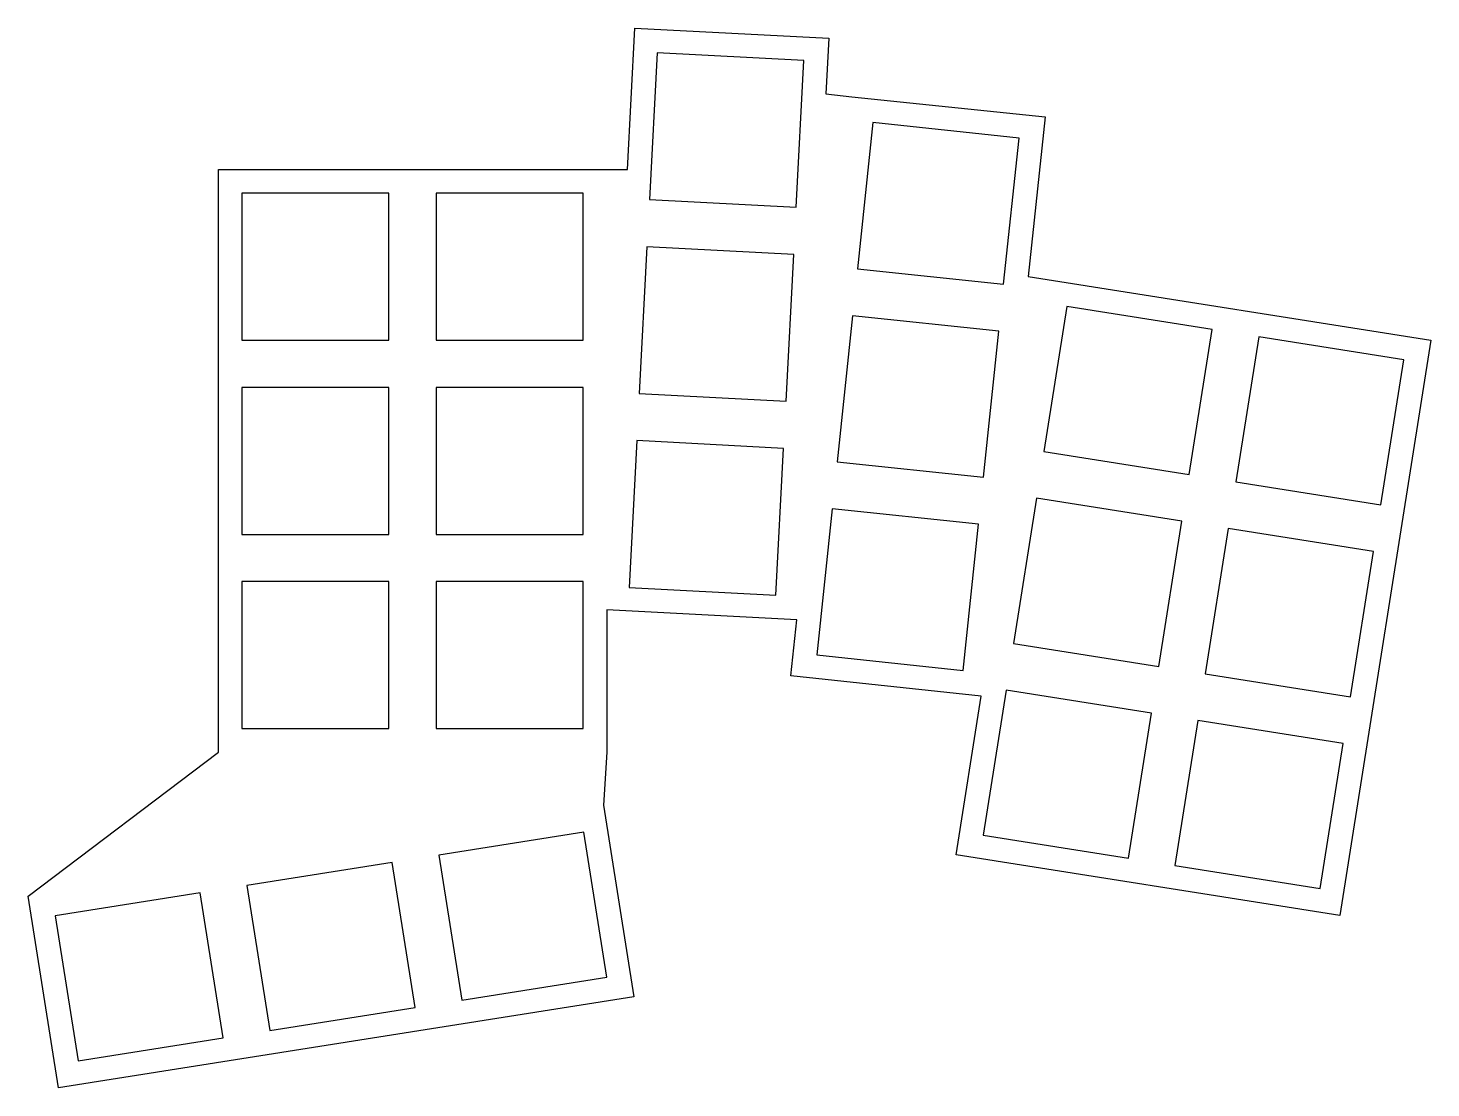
# Model space of a CAD drawing. Header units: millimetres. Extents: x -27 to 106, y -41 to 60.
import ezdxf

# ---------------------------------------------------------------- set-up
doc = ezdxf.new("R2010")
doc.units = ezdxf.units.MM
doc.layers.add('plate', color=7, linetype='Continuous', true_color=0xff7a00)
doc.layers.add('switches', color=5, linetype='Continuous', true_color=0x0000ff)

msp = doc.modelspace()

# ---------------------------------------------------------------- linework, layer by layer
at = {"layer": 'plate'}
msp.add_lwpolyline([(-27.37, -22.97), (-9.25, -9.25), (-9.25, 46.25), (27.75, 46.25), (29.71, 46.25), (30.42, 59.74), (48.89, 58.77), (48.61, 53.46), (51.09, 53.2), (69.49, 51.27), (67.89, 36.07), (69.71, 35.79), (106.25, 30), (97.57, -24.82), (61.02, -19.03), (63.42, -3.9), (45.29, -1.99), (45.85, 3.35), (27.75, 4.3), (27.75, -9.25), (27.44, -14.29), (30.34, -32.56), (-24.48, -41.24)], close=True, dxfattribs=at)
at = {"layer": 'switches'}
for points in [[(31.81, 43.39), (45.8, 42.66), (46.53, 56.64), (32.55, 57.38)], [(51.63, 36.8), (65.55, 35.34), (67.02, 49.26), (53.09, 50.73)], [(-7, 30), (7, 30), (7, 44), (-7, 44)], [(11.5, 30), (25.5, 30), (25.5, 44), (11.5, 44)], [(30.85, 24.92), (44.83, 24.19), (45.56, 38.17), (31.58, 38.9)], [(49.7, 18.41), (63.62, 16.94), (65.08, 30.87), (51.16, 32.33)], [(69.39, 19.38), (83.21, 17.19), (85.4, 31.02), (71.58, 33.21)], [(87.66, 16.49), (101.49, 14.3), (103.68, 28.13), (89.85, 30.32)], [(-7, 11.5), (7, 11.5), (7, 25.5), (-7, 25.5)], [(11.5, 11.5), (25.5, 11.5), (25.5, 25.5), (11.5, 25.5)], [(29.88, 6.45), (43.86, 5.71), (44.59, 19.69), (30.61, 20.43)], [(66.49, 1.11), (80.32, -1.08), (82.51, 12.75), (68.68, 14.94)], [(47.76, 0.01), (61.69, -1.46), (63.15, 12.47), (49.23, 13.93)], [(84.76, -1.78), (98.59, -3.97), (100.78, 9.86), (86.95, 12.05)], [(-7, -7), (7, -7), (7, 7), (-7, 7)], [(11.5, -7), (25.5, -7), (25.5, 7), (11.5, 7)], [(63.6, -17.16), (77.43, -19.35), (79.62, -5.52), (65.79, -3.33)], [(81.87, -20.05), (95.7, -22.24), (97.89, -8.42), (84.06, -6.23)], [(27.76, -30.69), (25.57, -16.86), (11.74, -19.05), (13.93, -32.88)], [(9.49, -33.58), (7.3, -19.76), (-6.53, -21.95), (-4.34, -35.77)], [(-8.78, -36.48), (-10.97, -22.65), (-24.8, -24.84), (-22.61, -38.67)]]:
    msp.add_lwpolyline(points, close=True, dxfattribs=at)

doc.saveas('drawing.dxf')
